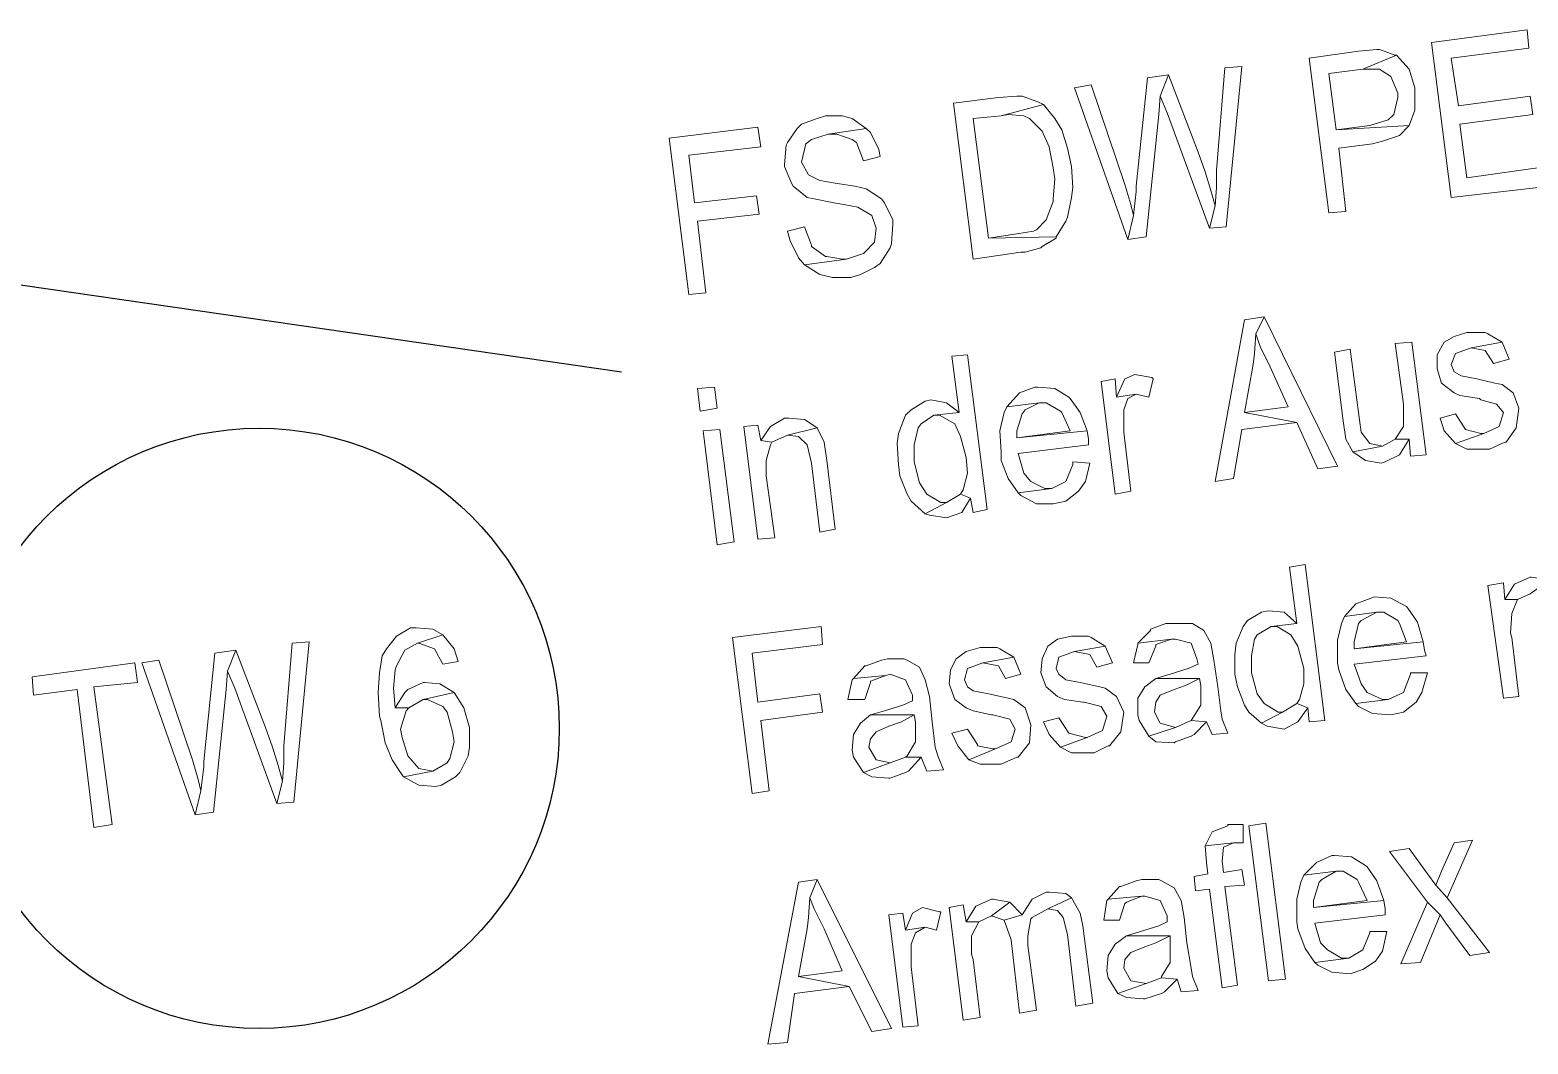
# Model space of a CAD drawing. Header units: metres. Extents: x 2713732.4 to 2713757.2, y 1226081.6 to 1226111.3.
# Drawn here: x 2713752.007 to 2713753.164, y 1226106.16 to 1226106.944 of the extents above; entities that cross this region are included whole.
import ezdxf

# ---------------------------------------------------------------- set-up
doc = ezdxf.new("R2010")
doc.units = ezdxf.units.M
doc.layers.add('einlagen_boden_erstes_og', color=7, linetype='Continuous', true_color=0x000000)

msp = doc.modelspace()

# ---------------------------------------------------------------- linework, layer by layer
at = {"layer": 'einlagen_boden_erstes_og', "color": 7, "linetype": 'Continuous', "lineweight": 25, "extrusion": (0.000477202, 0.001815, 0.999998)}
msp.add_line((2713750.9128, 1226106.904, -0.1922), (2713752.464, 1226106.6796, -0.1925), dxfattribs=at)
at = {"layer": 'einlagen_boden_erstes_og', "color": 7, "lineweight": 0}
for points in [[(2713753.1635, 1226106.9436), (2713753.0896, 1226106.9338), (2713753.1048, 1226106.8143), (2713753.1809, 1226106.823), (2713753.1787, 1226106.8382), (2713753.1168, 1226106.8295), (2713753.1114, 1226106.8708), (2713753.1678, 1226106.8784), (2713753.1657, 1226106.8925), (2713753.1103, 1226106.8849), (2713753.1048, 1226106.9219), (2713753.1646, 1226106.9295)], [(2713753.0332, 1226106.9273), (2713752.9951, 1226106.9219), (2713753.0103, 1226106.8024), (2713753.0234, 1226106.8035), (2713753.0179, 1226106.8523), (2713753.044, 1226106.8556), (2713753.0516, 1226106.8578), (2713753.0647, 1226106.8621), (2713753.0723, 1226106.8697), (2713753.0158, 1226106.8665), (2713753.0103, 1226106.9099), (2713753.0364, 1226106.9132), (2713753.0625, 1226106.924), (2713753.0614, 1226106.924), (2713753.0494, 1226106.9284), (2713753.0473, 1226106.9284)], [(2713752.943, 1226106.9153), (2713752.93, 1226106.9143), (2713752.9234, 1226106.835), (2713752.9234, 1226106.8219), (2713752.9224, 1226106.8078), (2713752.918, 1226106.7904), (2713752.931, 1226106.7915)], [(2713753.0625, 1226106.924), (2713753.0364, 1226106.9132), (2713753.0494, 1226106.9132), (2713753.0581, 1226106.9077), (2713753.0636, 1226106.8947), (2713753.0636, 1226106.8914), (2713753.0603, 1226106.8784), (2713753.056, 1226106.8741), (2713753.0418, 1226106.8697), (2713753.0158, 1226106.8665), (2713753.0723, 1226106.8697), (2713753.0766, 1226106.8817), (2713753.0766, 1226106.8969), (2713753.0766, 1226106.899), (2713753.0723, 1226106.9132), (2713753.0723, 1226106.9132)], [(2713752.8865, 1226106.9088), (2713752.8702, 1226106.9066), (2713752.8615, 1226106.823), (2713752.8615, 1226106.8187), (2713752.8594, 1226106.8002), (2713752.855, 1226106.7817), (2713752.8691, 1226106.7839), (2713752.8789, 1226106.8784), (2713752.88, 1226106.8925)], [(2713752.8865, 1226106.9088), (2713752.88, 1226106.8925), (2713752.8854, 1226106.8795), (2713752.918, 1226106.7904), (2713752.9224, 1226106.8078), (2713752.9191, 1226106.8197), (2713752.9148, 1226106.8339), (2713752.9093, 1226106.8491)], [(2713752.7551, 1226106.8914), (2713752.7203, 1226106.8871), (2713752.7355, 1226106.7665), (2713752.7725, 1226106.772), (2713752.7757, 1226106.772), (2713752.7877, 1226106.7752), (2713752.7888, 1226106.7763), (2713752.7996, 1226106.7828), (2713752.7996, 1226106.7839), (2713752.7475, 1226106.7828), (2713752.7355, 1226106.8751), (2713752.7573, 1226106.8773), (2713752.7898, 1226106.886), (2713752.7855, 1226106.8882), (2713752.7735, 1226106.8925), (2713752.7692, 1226106.8925)], [(2713752.8268, 1226106.9012), (2713752.8137, 1226106.899), (2713752.855, 1226106.7817), (2713752.8594, 1226106.8002), (2713752.8572, 1226106.8089), (2713752.8528, 1226106.8241)], [(2713752.7898, 1226106.886), (2713752.7573, 1226106.8773), (2713752.7627, 1226106.8784), (2713752.7746, 1226106.8773), (2713752.779, 1226106.8751), (2713752.7888, 1226106.8654), (2713752.7942, 1226106.8534), (2713752.7974, 1226106.8371), (2713752.7985, 1226106.8284), (2713752.7974, 1226106.8132), (2713752.7974, 1226106.8111), (2713752.792, 1226106.7969), (2713752.7844, 1226106.7893), (2713752.7822, 1226106.7882), (2713752.7692, 1226106.7861), (2713752.7475, 1226106.7828), (2713752.7996, 1226106.7839), (2713752.8072, 1226106.7959), (2713752.8083, 1226106.7991), (2713752.8116, 1226106.8143), (2713752.8126, 1226106.8219), (2713752.8116, 1226106.8382), (2713752.8083, 1226106.8523), (2713752.804, 1226106.8665), (2713752.7985, 1226106.8751)], [(2713752.6215, 1226106.8773), (2713752.615, 1226106.8751), (2713752.603, 1226106.8708), (2713752.5997, 1226106.8675), (2713752.5921, 1226106.8567), (2713752.5911, 1226106.8545), (2713752.59, 1226106.8393), (2713752.59, 1226106.8382), (2713752.5954, 1226106.8252), (2713752.5965, 1226106.823), (2713752.6074, 1226106.8143), (2713752.6128, 1226106.8132), (2713752.628, 1226106.81), (2713752.6356, 1226106.8089), (2713752.6465, 1226106.8067), (2713752.6573, 1226106.8002), (2713752.6606, 1226106.7904), (2713752.6595, 1226106.7796), (2713752.6519, 1226106.772), (2713752.6508, 1226106.7709), (2713752.6378, 1226106.7665), (2713752.6052, 1226106.7622), (2713752.6171, 1226106.7546), (2713752.6269, 1226106.7524), (2713752.641, 1226106.7524), (2713752.6486, 1226106.7546), (2713752.6595, 1226106.76), (2713752.6638, 1226106.7633), (2713752.6714, 1226106.7752), (2713752.6725, 1226106.7785), (2713752.6736, 1226106.7937), (2713752.6736, 1226106.7969), (2713752.6671, 1226106.81), (2713752.6649, 1226106.8132), (2713752.653, 1226106.8208), (2713752.6443, 1226106.823), (2713752.6291, 1226106.8252), (2713752.6171, 1226106.8274), (2713752.6084, 1226106.8317), (2713752.603, 1226106.8415), (2713752.603, 1226106.8415), (2713752.6063, 1226106.8556), (2713752.6106, 1226106.8589), (2713752.6236, 1226106.8632), (2713752.653, 1226106.8675), (2713752.6421, 1226106.8751), (2713752.6345, 1226106.8773)], [(2713752.5693, 1226106.8686), (2713752.5009, 1226106.8599), (2713752.5161, 1226106.7394), (2713752.5291, 1226106.7405), (2713752.5226, 1226106.7959), (2713752.5704, 1226106.8013), (2713752.5682, 1226106.8154), (2713752.5205, 1226106.81), (2713752.5161, 1226106.8469), (2713752.5715, 1226106.8534)], [(2713752.653, 1226106.8675), (2713752.6236, 1226106.8632), (2713752.6302, 1226106.8632), (2713752.6421, 1226106.8589), (2713752.6454, 1226106.8567), (2713752.6508, 1226106.8426), (2713752.6638, 1226106.8458), (2713752.6627, 1226106.8513), (2713752.6562, 1226106.8643)], [(2713752.6052, 1226106.7915), (2713752.5921, 1226106.7882), (2713752.5943, 1226106.7806), (2713752.6008, 1226106.7676), (2713752.6052, 1226106.7622), (2713752.6378, 1226106.7665), (2713752.6345, 1226106.7665), (2713752.6226, 1226106.7687), (2713752.6215, 1226106.7687), (2713752.6106, 1226106.7763), (2713752.6106, 1226106.7774)], [(2713752.9604, 1226106.722), (2713752.9452, 1226106.7198), (2713752.9224, 1226106.5949), (2713752.9365, 1226106.5971), (2713752.943, 1226106.6351), (2713752.9854, 1226106.6405), (2713752.9452, 1226106.6481), (2713752.9517, 1226106.6851), (2713752.9528, 1226106.6937), (2713752.9539, 1226106.709)], [(2713752.9604, 1226106.722), (2713752.9539, 1226106.709), (2713752.9571, 1226106.6992), (2713752.9647, 1226106.684), (2713752.9788, 1226106.6525), (2713752.9452, 1226106.6481), (2713752.9854, 1226106.6405), (2713753.0017, 1226106.6047), (2713753.0169, 1226106.6068)], [(2713753.1168, 1226106.71), (2713753.107, 1226106.7068), (2713753.0994, 1226106.7024), (2713753.094, 1226106.6927), (2713753.094, 1226106.6818), (2713753.0972, 1226106.6709), (2713753.107, 1226106.6633), (2713753.1114, 1226106.6612), (2713753.1266, 1226106.659), (2713753.1277, 1226106.6579), (2713753.1396, 1226106.6546), (2713753.145, 1226106.6481), (2713753.1418, 1226106.6373), (2713753.1418, 1226106.6373), (2713753.1298, 1226106.6318), (2713753.1081, 1226106.6242), (2713753.1168, 1226106.6199), (2713753.1309, 1226106.6199), (2713753.1342, 1226106.6199), (2713753.1461, 1226106.6253), (2713753.1472, 1226106.6253), (2713753.1548, 1226106.6362), (2713753.157, 1226106.6514), (2713753.1526, 1226106.6633), (2713753.144, 1226106.6698), (2713753.1385, 1226106.6709), (2713753.1244, 1226106.6742), (2713753.1124, 1226106.6764), (2713753.107, 1226106.6796), (2713753.1048, 1226106.6851), (2713753.1081, 1226106.6937), (2713753.1081, 1226106.6937), (2713753.1201, 1226106.6981), (2713753.144, 1226106.7024), (2713753.1331, 1226106.709), (2713753.1309, 1226106.71)], [(2713753.0266, 1226106.697), (2713753.0147, 1226106.6948), (2713753.0212, 1226106.6416), (2713753.0234, 1226106.6275), (2713753.0288, 1226106.6177), (2713753.0516, 1226106.6221), (2713753.0418, 1226106.6242), (2713753.0353, 1226106.6329), (2713753.0353, 1226106.6329), (2713753.0332, 1226106.6481)], [(2713753.0744, 1226106.7024), (2713753.0614, 1226106.7014), (2713753.0679, 1226106.6546), (2713753.0679, 1226106.6525), (2713753.0679, 1226106.6373), (2713753.0614, 1226106.6275), (2713753.0723, 1226106.6275), (2713753.0733, 1226106.6145), (2713753.0853, 1226106.6155)], [(2713753.144, 1226106.7024), (2713753.1201, 1226106.6981), (2713753.1309, 1226106.6959), (2713753.1374, 1226106.6861), (2713753.1494, 1226106.6894)], [(2713752.7312, 1226106.6927), (2713752.7192, 1226106.6916), (2713752.7247, 1226106.6481), (2713752.7051, 1226106.646), (2713752.7095, 1226106.646), (2713752.7214, 1226106.6394), (2713752.7257, 1226106.6297), (2713752.7301, 1226106.6134), (2713752.7312, 1226106.6014), (2713752.7279, 1226106.5884), (2713752.7257, 1226106.5851), (2713752.7334, 1226106.5819), (2713752.7355, 1226106.571), (2713752.7464, 1226106.5732)], [(2713752.8452, 1226106.6742), (2713752.8344, 1226106.672), (2713752.8452, 1226106.5851), (2713752.8572, 1226106.5873), (2713752.8518, 1226106.6329), (2713752.8518, 1226106.6351), (2713752.8518, 1226106.6503), (2713752.855, 1226106.659), (2713752.8615, 1226106.6622), (2713752.8463, 1226106.6601)], [(2713752.8604, 1226106.6775), (2713752.8528, 1226106.6742), (2713752.8528, 1226106.6742), (2713752.8463, 1226106.6601), (2713752.8615, 1226106.6622), (2713752.8713, 1226106.6601), (2713752.8746, 1226106.6742), (2713752.8735, 1226106.6753)], [(2713752.5357, 1226106.6677), (2713752.5226, 1226106.6666), (2713752.5248, 1226106.6492), (2713752.5378, 1226106.6514)], [(2713752.7855, 1226106.6677), (2713752.7833, 1226106.6677), (2713752.7714, 1226106.6633), (2713752.7616, 1226106.6525), (2713752.7866, 1226106.6557), (2713752.792, 1226106.6557), (2713752.8029, 1226106.6492), (2713752.804, 1226106.6481), (2713752.8105, 1226106.634), (2713752.7692, 1226106.6286), (2713752.8235, 1226106.634), (2713752.8181, 1226106.6481), (2713752.8105, 1226106.659), (2713752.8094, 1226106.6601), (2713752.7985, 1226106.6666)], [(2713752.7029, 1226106.6579), (2713752.6986, 1226106.6568), (2713752.6877, 1226106.6503), (2713752.6834, 1226106.646), (2713752.678, 1226106.6318), (2713752.6769, 1226106.6242), (2713752.678, 1226106.6079), (2713752.679, 1226106.5992), (2713752.6845, 1226106.5851), (2713752.6877, 1226106.5797), (2713752.6986, 1226106.5699), (2713752.7149, 1226106.5786), (2713752.7105, 1226106.5786), (2713752.6997, 1226106.5851), (2713752.6942, 1226106.5938), (2713752.6899, 1226106.6101), (2713752.6899, 1226106.6231), (2713752.6932, 1226106.6362), (2713752.6953, 1226106.6394), (2713752.7051, 1226106.646), (2713752.7247, 1226106.6481), (2713752.7149, 1226106.6557)], [(2713752.7616, 1226106.6525), (2713752.7594, 1226106.6481), (2713752.7562, 1226106.634), (2713752.7573, 1226106.6177), (2713752.7573, 1226106.6112), (2713752.7627, 1226106.5971), (2713752.7703, 1226106.5862), (2713752.7964, 1226106.5895), (2713752.7909, 1226106.5895), (2713752.7801, 1226106.5949), (2713752.7746, 1226106.6014), (2713752.7703, 1226106.6166), (2713752.8246, 1226106.6231), (2713752.8246, 1226106.6275), (2713752.8235, 1226106.634), (2713752.7692, 1226106.6286), (2713752.7692, 1226106.634), (2713752.7735, 1226106.647), (2713752.7757, 1226106.6503), (2713752.7866, 1226106.6557)], [(2713752.5693, 1226106.6383), (2713752.5585, 1226106.6373), (2713752.5693, 1226106.5504), (2713752.5824, 1226106.5514), (2713752.5758, 1226106.5992), (2713752.5758, 1226106.6112), (2713752.5791, 1226106.6231), (2713752.5802, 1226106.6253), (2713752.5715, 1226106.6264)], [(2713752.5932, 1226106.6438), (2713752.59, 1226106.6438), (2713752.5791, 1226106.6373), (2713752.5715, 1226106.6264), (2713752.5802, 1226106.6253), (2713752.5921, 1226106.6307), (2713752.615, 1226106.6362), (2713752.6052, 1226106.6427)], [(2713753.1081, 1226106.647), (2713753.0962, 1226106.6438), (2713753.0994, 1226106.634), (2713753.1081, 1226106.6242), (2713753.1298, 1226106.6318), (2713753.1277, 1226106.6318), (2713753.1157, 1226106.6351), (2713753.1157, 1226106.6351)], [(2713752.54, 1226106.6351), (2713752.527, 1226106.634), (2713752.5378, 1226106.546), (2713752.5509, 1226106.5482)], [(2713752.615, 1226106.6362), (2713752.5921, 1226106.6307), (2713752.6008, 1226106.6297), (2713752.6074, 1226106.6231), (2713752.6106, 1226106.609), (2713752.6171, 1226106.5558), (2713752.6291, 1226106.558), (2713752.6226, 1226106.6112), (2713752.6204, 1226106.6253)], [(2713753.0614, 1226106.6275), (2713753.0516, 1226106.6221), (2713753.0288, 1226106.6177), (2713753.0386, 1226106.6112), (2713753.0505, 1226106.609), (2713753.0538, 1226106.6101), (2713753.0647, 1226106.6155), (2713753.0723, 1226106.6275)], [(2713752.8126, 1226106.6101), (2713752.8126, 1226106.6079), (2713752.8072, 1226106.5949), (2713752.7964, 1226106.5895), (2713752.7703, 1226106.5862), (2713752.7725, 1226106.584), (2713752.7844, 1226106.5775), (2713752.7974, 1226106.5775), (2713752.8072, 1226106.5797), (2713752.817, 1226106.5873), (2713752.8224, 1226106.5949), (2713752.8257, 1226106.609)], [(2713752.7257, 1226106.5851), (2713752.7149, 1226106.5786), (2713752.6986, 1226106.5699), (2713752.7019, 1226106.5688), (2713752.7149, 1226106.5667), (2713752.7268, 1226106.571), (2713752.7334, 1226106.5819)], [(2713752.9919, 1226106.5308), (2713752.9799, 1226106.5286), (2713752.9854, 1226106.4852), (2713752.9658, 1226106.483), (2713752.9702, 1226106.483), (2713752.981, 1226106.4765), (2713752.9864, 1226106.4678), (2713752.9908, 1226106.4504), (2713752.9908, 1226106.4385), (2713752.9875, 1226106.4265), (2713752.9854, 1226106.4233), (2713752.994, 1226106.42), (2713752.9951, 1226106.4092), (2713753.0071, 1226106.4102)], [(2713753.145, 1226106.5167), (2713753.1331, 1226106.5145), (2713753.145, 1226106.4276), (2713753.157, 1226106.4287), (2713753.1516, 1226106.4743), (2713753.1505, 1226106.4776), (2713753.1516, 1226106.4928), (2713753.1559, 1226106.5037), (2713753.1461, 1226106.5037)], [(2713753.1668, 1226106.521), (2713753.1657, 1226106.521), (2713753.1537, 1226106.5156), (2713753.1461, 1226106.5037), (2713753.1559, 1226106.5037), (2713753.1657, 1226106.508), (2713753.1809, 1226106.5189), (2713753.1798, 1226106.5189)], [(2713753.0451, 1226106.5058), (2713753.0429, 1226106.5047), (2713753.031, 1226106.5004), (2713753.0223, 1226106.4906), (2713753.0473, 1226106.4939), (2713753.0527, 1226106.4939), (2713753.0636, 1226106.4874), (2713753.0647, 1226106.4852), (2713753.0701, 1226106.4711), (2713753.0299, 1226106.4656), (2713753.0831, 1226106.4711), (2713753.0788, 1226106.4863), (2713753.0712, 1226106.4971), (2713753.0701, 1226106.4982), (2713753.0581, 1226106.5047)], [(2713752.9636, 1226106.495), (2713752.9582, 1226106.4939), (2713752.9473, 1226106.4874), (2713752.9441, 1226106.483), (2713752.9387, 1226106.47), (2713752.9376, 1226106.4613), (2713752.9376, 1226106.4461), (2713752.9397, 1226106.4363), (2713752.9452, 1226106.4222), (2713752.9484, 1226106.4168), (2713752.9582, 1226106.4081), (2713752.9745, 1226106.4168), (2713752.9712, 1226106.4168), (2713752.9604, 1226106.4233), (2713752.9549, 1226106.4309), (2713752.9506, 1226106.4472), (2713752.9506, 1226106.4602), (2713752.9528, 1226106.4732), (2713752.9549, 1226106.4765), (2713752.9658, 1226106.483), (2713752.9854, 1226106.4852), (2713752.9756, 1226106.4939)], [(2713753.0223, 1226106.4906), (2713753.0201, 1226106.4852), (2713753.0169, 1226106.4722), (2713753.0169, 1226106.4548), (2713753.0179, 1226106.4493), (2713753.0234, 1226106.4341), (2713753.031, 1226106.4233), (2713753.056, 1226106.4265), (2713753.0516, 1226106.4265), (2713753.0397, 1226106.432), (2713753.0353, 1226106.4385), (2713753.0299, 1226106.4537), (2713753.0853, 1226106.4602), (2713753.0842, 1226106.4646), (2713753.0831, 1226106.4711), (2713753.0299, 1226106.4656), (2713753.0299, 1226106.4711), (2713753.0332, 1226106.4852), (2713753.0353, 1226106.4874), (2713753.0473, 1226106.4939)], [(2713752.3054, 1226106.4819), (2713752.301, 1226106.4819), (2713752.2902, 1226106.4754), (2713752.2826, 1226106.4656), (2713752.2793, 1226106.4602), (2713752.2771, 1226106.4472), (2713752.276, 1226106.432), (2713752.2771, 1226106.4135), (2713752.2782, 1226106.4102), (2713752.2815, 1226106.3929), (2713752.2869, 1226106.3798), (2713752.2934, 1226106.37), (2713752.2956, 1226106.3668), (2713752.3184, 1226106.3711), (2713752.3075, 1226106.3733), (2713752.2989, 1226106.3831), (2713752.2945, 1226106.3972), (2713752.2934, 1226106.4037), (2713752.2978, 1226106.4178), (2713752.2999, 1226106.42), (2713752.2891, 1226106.42), (2713752.288, 1226106.4352), (2713752.2891, 1226106.4493), (2713752.2902, 1226106.4526), (2713752.2967, 1226106.4646), (2713752.3065, 1226106.47), (2713752.326, 1226106.4765), (2713752.3184, 1226106.4808)], [(2713752.326, 1226106.4765), (2713752.3065, 1226106.47), (2713752.3075, 1226106.47), (2713752.3195, 1226106.4656), (2713752.326, 1226106.4537), (2713752.338, 1226106.4559), (2713752.3347, 1226106.4656)], [(2713752.6182, 1226106.483), (2713752.5498, 1226106.4743), (2713752.565, 1226106.3538), (2713752.578, 1226106.3559), (2713752.5715, 1226106.4102), (2713752.6193, 1226106.4168), (2713752.6171, 1226106.4309), (2713752.5693, 1226106.4244), (2713752.565, 1226106.4624), (2713752.6193, 1226106.4689)], [(2713752.8887, 1226106.4852), (2713752.8843, 1226106.4852), (2713752.8724, 1226106.4808), (2713752.8724, 1226106.4798), (2713752.8626, 1226106.47), (2713752.8887, 1226106.4732), (2713752.8919, 1226106.4732), (2713752.9039, 1226106.47), (2713752.9082, 1226106.458), (2713752.9093, 1226106.4537), (2713752.9017, 1226106.4504), (2713752.8876, 1226106.4461), (2713752.8767, 1226106.4428), (2713752.9104, 1226106.4428), (2713752.9115, 1226106.4374), (2713752.9115, 1226106.4222), (2713752.9039, 1226106.4102), (2713752.9039, 1226106.4102), (2713752.9158, 1226106.4092), (2713752.9202, 1226106.3994), (2713752.9321, 1226106.4005), (2713752.9278, 1226106.4113), (2713752.9267, 1226106.4178), (2713752.9245, 1226106.4363), (2713752.9213, 1226106.4569), (2713752.9191, 1226106.47), (2713752.9137, 1226106.4798), (2713752.905, 1226106.4852), (2713752.9028, 1226106.4852)], [(2713752.1663, 1226106.4646), (2713752.15, 1226106.4624), (2713752.1414, 1226106.3787), (2713752.1414, 1226106.3744), (2713752.1392, 1226106.3559), (2713752.1348, 1226106.3375), (2713752.149, 1226106.3396), (2713752.1587, 1226106.4341), (2713752.1598, 1226106.4483)], [(2713752.1663, 1226106.4646), (2713752.1598, 1226106.4483), (2713752.1653, 1226106.4352), (2713752.1978, 1226106.3462), (2713752.2022, 1226106.3635), (2713752.1989, 1226106.3755), (2713752.1946, 1226106.3896), (2713752.1892, 1226106.4048)], [(2713752.2228, 1226106.4711), (2713752.2098, 1226106.47), (2713752.2033, 1226106.3907), (2713752.2033, 1226106.3777), (2713752.2022, 1226106.3635), (2713752.1978, 1226106.3462), (2713752.2109, 1226106.3472)], [(2713752.741, 1226106.4667), (2713752.7301, 1226106.4635), (2713752.7225, 1226106.458), (2713752.7181, 1226106.4493), (2713752.7171, 1226106.4385), (2713752.7214, 1226106.4265), (2713752.7301, 1226106.42), (2713752.7355, 1226106.4178), (2713752.7496, 1226106.4146), (2713752.7507, 1226106.4146), (2713752.7638, 1226106.4113), (2713752.7681, 1226106.4037), (2713752.7649, 1226106.3939), (2713752.7649, 1226106.3939), (2713752.7529, 1226106.3885), (2713752.7323, 1226106.3798), (2713752.741, 1226106.3766), (2713752.754, 1226106.3766), (2713752.7573, 1226106.3766), (2713752.7692, 1226106.382), (2713752.7703, 1226106.382), (2713752.779, 1226106.3929), (2713752.7801, 1226106.407), (2713752.7757, 1226106.42), (2713752.767, 1226106.4265), (2713752.7627, 1226106.4276), (2713752.7475, 1226106.4309), (2713752.7355, 1226106.4331), (2713752.7312, 1226106.4363), (2713752.729, 1226106.4417), (2713752.7312, 1226106.4504), (2713752.7312, 1226106.4504), (2713752.7431, 1226106.4548), (2713752.767, 1226106.4591), (2713752.7562, 1226106.4656), (2713752.754, 1226106.4667)], [(2713752.8116, 1226106.4754), (2713752.8007, 1226106.4732), (2713752.7931, 1226106.4678), (2713752.7888, 1226106.458), (2713752.7877, 1226106.4472), (2713752.792, 1226106.4363), (2713752.8007, 1226106.4287), (2713752.8061, 1226106.4265), (2713752.8203, 1226106.4244), (2713752.8213, 1226106.4244), (2713752.8344, 1226106.4211), (2713752.8387, 1226106.4135), (2713752.8355, 1226106.4026), (2713752.8355, 1226106.4026), (2713752.8235, 1226106.3972), (2713752.8029, 1226106.3896), (2713752.8116, 1226106.3853), (2713752.8257, 1226106.3853), (2713752.8289, 1226106.3853), (2713752.8398, 1226106.3907), (2713752.8409, 1226106.3907), (2713752.8496, 1226106.4015), (2713752.8518, 1226106.4168), (2713752.8463, 1226106.4287), (2713752.8376, 1226106.4352), (2713752.8333, 1226106.4363), (2713752.8181, 1226106.4396), (2713752.8072, 1226106.4417), (2713752.8018, 1226106.4461), (2713752.7996, 1226106.4504), (2713752.8018, 1226106.4591), (2713752.8018, 1226106.4591), (2713752.8137, 1226106.4635), (2713752.8376, 1226106.4678), (2713752.8268, 1226106.4743), (2713752.8246, 1226106.4754)], [(2713752.8376, 1226106.4678), (2713752.8137, 1226106.4635), (2713752.8257, 1226106.4613), (2713752.8311, 1226106.4515), (2713752.8431, 1226106.4548)], [(2713752.8626, 1226106.47), (2713752.8626, 1226106.4689), (2713752.8594, 1226106.4548), (2713752.8713, 1226106.4548), (2713752.8713, 1226106.4548), (2713752.8767, 1226106.4678), (2713752.8767, 1226106.4689), (2713752.8887, 1226106.4732)], [(2713752.0881, 1226106.4548), (2713752.0088, 1226106.4439), (2713752.0099, 1226106.4298), (2713752.0436, 1226106.4341), (2713752.0566, 1226106.3277), (2713752.0708, 1226106.3299), (2713752.0566, 1226106.4363), (2713752.0903, 1226106.4396)], [(2713752.1066, 1226106.4569), (2713752.0936, 1226106.4548), (2713752.1348, 1226106.3375), (2713752.1392, 1226106.3559), (2713752.137, 1226106.3646), (2713752.1327, 1226106.3798)], [(2713752.6693, 1226106.458), (2713752.6649, 1226106.4569), (2713752.653, 1226106.4526), (2713752.6519, 1226106.4526), (2713752.6432, 1226106.4428), (2713752.6682, 1226106.445), (2713752.6714, 1226106.4461), (2713752.6834, 1226106.4417), (2713752.6888, 1226106.4298), (2713752.6888, 1226106.4254), (2713752.6812, 1226106.4222), (2713752.6671, 1226106.4178), (2713752.6562, 1226106.4146), (2713752.6899, 1226106.4146), (2713752.691, 1226106.4092), (2713752.691, 1226106.3939), (2713752.6845, 1226106.3831), (2713752.6834, 1226106.382), (2713752.6953, 1226106.382), (2713752.6997, 1226106.3711), (2713752.7127, 1226106.3722), (2713752.7084, 1226106.3831), (2713752.7062, 1226106.3896), (2713752.704, 1226106.4092), (2713752.7019, 1226106.4287), (2713752.6986, 1226106.4417), (2713752.6942, 1226106.4515), (2713752.6845, 1226106.4569), (2713752.6823, 1226106.458)], [(2713752.767, 1226106.4591), (2713752.7431, 1226106.4548), (2713752.7551, 1226106.4526), (2713752.7605, 1226106.4428), (2713752.7725, 1226106.4461)], [(2713752.6432, 1226106.4428), (2713752.6421, 1226106.4417), (2713752.6389, 1226106.4265), (2713752.6519, 1226106.4265), (2713752.6519, 1226106.4265), (2713752.6562, 1226106.4396), (2713752.6562, 1226106.4407), (2713752.6682, 1226106.445)], [(2713752.8767, 1226106.4428), (2713752.868, 1226106.4363), (2713752.8626, 1226106.4276), (2713752.8626, 1226106.4146), (2713752.8637, 1226106.4102), (2713752.8713, 1226106.3983), (2713752.8919, 1226106.4048), (2713752.88, 1226106.4081), (2713752.8757, 1226106.4168), (2713752.8767, 1226106.4244), (2713752.88, 1226106.4298), (2713752.8909, 1226106.4341), (2713752.8995, 1226106.4374), (2713752.9104, 1226106.4428)], [(2713753.0733, 1226106.4472), (2713753.0733, 1226106.4461), (2713753.0679, 1226106.432), (2713753.056, 1226106.4265), (2713753.031, 1226106.4233), (2713753.0332, 1226106.4211), (2713753.044, 1226106.4157), (2713753.0581, 1226106.4146), (2713753.0679, 1226106.4168), (2713753.0777, 1226106.4244), (2713753.082, 1226106.432), (2713753.0864, 1226106.4472)], [(2713752.3119, 1226106.4396), (2713752.3108, 1226106.4396), (2713752.2989, 1226106.4341), (2713752.2967, 1226106.432), (2713752.2891, 1226106.42), (2713752.2999, 1226106.42), (2713752.3108, 1226106.4265), (2713752.3347, 1226106.432), (2713752.3238, 1226106.4385)], [(2713752.3347, 1226106.432), (2713752.3108, 1226106.4265), (2713752.3141, 1226106.4265), (2713752.326, 1226106.4211), (2713752.3293, 1226106.4168), (2713752.3336, 1226106.4015), (2713752.3347, 1226106.3939), (2713752.3314, 1226106.3809), (2713752.3293, 1226106.3777), (2713752.3184, 1226106.3711), (2713752.2956, 1226106.3668), (2713752.3075, 1226106.3603), (2713752.3206, 1226106.3592), (2713752.3249, 1226106.3603), (2713752.3358, 1226106.3668), (2713752.3391, 1226106.37), (2713752.3456, 1226106.3831), (2713752.3467, 1226106.3896), (2713752.3467, 1226106.4048), (2713752.3467, 1226106.4048), (2713752.3423, 1226106.42)], [(2713752.9854, 1226106.4233), (2713752.9745, 1226106.4168), (2713752.9582, 1226106.4081), (2713752.9625, 1226106.4059), (2713752.9756, 1226106.4037), (2713752.9864, 1226106.4092), (2713752.994, 1226106.42)], [(2713752.6562, 1226106.4146), (2713752.6486, 1226106.4081), (2713752.6432, 1226106.3994), (2713752.6421, 1226106.3874), (2713752.6432, 1226106.382), (2713752.6508, 1226106.37), (2713752.6714, 1226106.3777), (2713752.6606, 1226106.3798), (2713752.6551, 1226106.3896), (2713752.6562, 1226106.3961), (2713752.6606, 1226106.4015), (2713752.6704, 1226106.4059), (2713752.6801, 1226106.4092), (2713752.6899, 1226106.4146)], [(2713752.8018, 1226106.4124), (2713752.7898, 1226106.4092), (2713752.7942, 1226106.3994), (2713752.8029, 1226106.3896), (2713752.8235, 1226106.3972), (2713752.8224, 1226106.3972), (2713752.8094, 1226106.4005), (2713752.8094, 1226106.4005)], [(2713752.9039, 1226106.4102), (2713752.8919, 1226106.4048), (2713752.8713, 1226106.3983), (2713752.8767, 1226106.3939), (2713752.8909, 1226106.3929), (2713752.8919, 1226106.3939), (2713752.9039, 1226106.3983), (2713752.9061, 1226106.3994), (2713752.9158, 1226106.4092)], [(2713752.7312, 1226106.4037), (2713752.7192, 1226106.4005), (2713752.7236, 1226106.3907), (2713752.7323, 1226106.3798), (2713752.7529, 1226106.3885), (2713752.7507, 1226106.3885), (2713752.7388, 1226106.3907), (2713752.7388, 1226106.3918)], [(2713752.6834, 1226106.382), (2713752.6714, 1226106.3777), (2713752.6508, 1226106.37), (2713752.6573, 1226106.3668), (2713752.6704, 1226106.3657), (2713752.6714, 1226106.3657), (2713752.6834, 1226106.37), (2713752.6856, 1226106.3711), (2713752.6953, 1226106.382)], [(2713752.9321, 1226106.3299), (2713752.9321, 1226106.3288), (2713752.9202, 1226106.3244), (2713752.9148, 1226106.3136), (2713752.9365, 1226106.3157), (2713752.9441, 1226106.3157), (2713752.9441, 1226106.3299)], [(2713752.9636, 1226106.2093), (2713752.9484, 1226106.3288), (2713752.9615, 1226106.3309), (2713752.9767, 1226106.2104), (2713752.9636, 1226106.2093)], [(2713752.9148, 1226106.3136), (2713752.9158, 1226106.3005), (2713752.9169, 1226106.2918), (2713752.9061, 1226106.2897), (2713752.9072, 1226106.2788), (2713752.918, 1226106.2799), (2713752.9278, 1226106.2039), (2713752.9397, 1226106.206), (2713752.93, 1226106.2821), (2713752.9452, 1226106.2831), (2713752.943, 1226106.2951), (2713752.9289, 1226106.2929), (2713752.9278, 1226106.3016), (2713752.9289, 1226106.3125), (2713752.9365, 1226106.3157)], [(2713753.1211, 1226106.3179), (2713753.107, 1226106.3157), (2713753.0972, 1226106.294), (2713753.0929, 1226106.2831), (2713753.1016, 1226106.2734)], [(2713753.0147, 1226106.306), (2713753.0125, 1226106.306), (2713753.0006, 1226106.3005), (2713752.9908, 1226106.2908), (2713753.0158, 1226106.294), (2713753.0212, 1226106.294), (2713753.0321, 1226106.2875), (2713753.0332, 1226106.2853), (2713753.0397, 1226106.2712), (2713752.9984, 1226106.2658), (2713753.0527, 1226106.2712), (2713753.0473, 1226106.2864), (2713753.0397, 1226106.2973), (2713753.0386, 1226106.2984), (2713753.0277, 1226106.3049)], [(2713753.0723, 1226106.3114), (2713753.0571, 1226106.3092), (2713753.0864, 1226106.2701), (2713753.0962, 1226106.2603), (2713753.1005, 1226106.2538), (2713753.119, 1226106.2288), (2713753.1342, 1226106.231), (2713753.1016, 1226106.2734), (2713753.0929, 1226106.2831), (2713753.0864, 1226106.2918)], [(2713752.9908, 1226106.2908), (2713752.9886, 1226106.2853), (2713752.9854, 1226106.2723), (2713752.9854, 1226106.2549), (2713752.9864, 1226106.2495), (2713752.9919, 1226106.2343), (2713752.9995, 1226106.2234), (2713753.0256, 1226106.2267), (2713753.0201, 1226106.2267), (2713753.0093, 1226106.2332), (2713753.0038, 1226106.2386), (2713752.9995, 1226106.2538), (2713753.0538, 1226106.2603), (2713753.0538, 1226106.2647), (2713753.0527, 1226106.2712), (2713752.9984, 1226106.2658), (2713752.9984, 1226106.2712), (2713753.0027, 1226106.2853), (2713753.0049, 1226106.2875), (2713753.0158, 1226106.294)], [(2713752.615, 1226106.2875), (2713752.6008, 1226106.2853), (2713752.5769, 1226106.1604), (2713752.5921, 1226106.1615), (2713752.5976, 1226106.1995), (2713752.6399, 1226106.2049), (2713752.6008, 1226106.2125), (2713752.6074, 1226106.2495), (2713752.6084, 1226106.2582), (2713752.6095, 1226106.2734)], [(2713752.615, 1226106.2875), (2713752.6095, 1226106.2734), (2713752.6128, 1226106.2647), (2713752.6204, 1226106.2495), (2713752.6345, 1226106.2169), (2713752.6008, 1226106.2125), (2713752.6399, 1226106.2049), (2713752.6573, 1226106.1702), (2713752.6725, 1226106.1724)], [(2713752.8659, 1226106.2875), (2713752.8615, 1226106.2864), (2713752.8496, 1226106.2821), (2713752.8485, 1226106.2821), (2713752.8398, 1226106.2723), (2713752.8659, 1226106.2745), (2713752.868, 1226106.2745), (2713752.88, 1226106.2712), (2713752.8854, 1226106.2593), (2713752.8854, 1226106.2549), (2713752.8789, 1226106.2516), (2713752.8648, 1226106.2473), (2713752.8539, 1226106.244), (2713752.8876, 1226106.244), (2713752.8876, 1226106.2386), (2713752.8876, 1226106.2234), (2713752.8811, 1226106.2125), (2713752.8811, 1226106.2115), (2713752.893, 1226106.2104), (2713752.8963, 1226106.2006), (2713752.9093, 1226106.2017), (2713752.905, 1226106.2125), (2713752.9039, 1226106.2191), (2713752.9006, 1226106.2386), (2713752.8985, 1226106.2582), (2713752.8963, 1226106.2712), (2713752.8909, 1226106.281), (2713752.8811, 1226106.2864), (2713752.8789, 1226106.2875)], [(2713752.7279, 1226106.2679), (2713752.7171, 1226106.2658), (2713752.7279, 1226106.1789), (2713752.741, 1226106.181), (2713752.7355, 1226106.2256), (2713752.7344, 1226106.2299), (2713752.7344, 1226106.244), (2713752.7399, 1226106.2549), (2713752.7301, 1226106.2549)], [(2713752.7507, 1226106.2723), (2713752.7496, 1226106.2723), (2713752.7377, 1226106.2669), (2713752.7301, 1226106.2549), (2713752.7399, 1226106.2549), (2713752.7496, 1226106.2593), (2713752.7638, 1226106.2701), (2713752.7638, 1226106.2701)], [(2713752.7638, 1226106.2701), (2713752.7496, 1226106.2593), (2713752.7594, 1226106.256), (2713752.7735, 1226106.2603)], [(2713752.7942, 1226106.2777), (2713752.792, 1226106.2777), (2713752.7811, 1226106.2723), (2713752.7735, 1226106.2603), (2713752.7594, 1226106.256), (2713752.7594, 1226106.256), (2713752.7649, 1226106.2408), (2713752.7714, 1226106.1843), (2713752.7844, 1226106.1865), (2713752.7779, 1226106.2364), (2713752.7779, 1226106.244), (2713752.7801, 1226106.2571), (2713752.7811, 1226106.2582), (2713752.7931, 1226106.2647), (2713752.8116, 1226106.2734), (2713752.8072, 1226106.2766)], [(2713752.8116, 1226106.2734), (2713752.7931, 1226106.2647), (2713752.8007, 1226106.2636), (2713752.805, 1226106.2582), (2713752.8083, 1226106.2451), (2713752.8148, 1226106.1897), (2713752.8279, 1226106.1919), (2713752.8203, 1226106.2516), (2713752.8181, 1226106.2614)], [(2713752.8398, 1226106.2723), (2713752.8387, 1226106.2712), (2713752.8365, 1226106.256), (2713752.8485, 1226106.256), (2713752.8485, 1226106.256), (2713752.8528, 1226106.269), (2713752.8539, 1226106.2701), (2713752.8659, 1226106.2745)], [(2713753.0864, 1226106.2701), (2713753.0657, 1226106.2223), (2713753.0809, 1226106.2234), (2713753.0962, 1226106.2603)], [(2713752.6812, 1226106.2614), (2713752.6704, 1226106.2603), (2713752.6812, 1226106.1734), (2713752.6932, 1226106.1745), (2713752.6877, 1226106.2201), (2713752.6877, 1226106.2223), (2713752.6877, 1226106.2375), (2713752.691, 1226106.2462), (2713752.6986, 1226106.2506), (2713752.6834, 1226106.2484)], [(2713752.6964, 1226106.2658), (2713752.6888, 1226106.2614), (2713752.6888, 1226106.2614), (2713752.6834, 1226106.2484), (2713752.6986, 1226106.2506), (2713752.7073, 1226106.2484), (2713752.7105, 1226106.2625), (2713752.7095, 1226106.2625)], [(2713753.0418, 1226106.2473), (2713753.0418, 1226106.2462), (2713753.0364, 1226106.2332), (2713753.0256, 1226106.2267), (2713752.9995, 1226106.2234), (2713753.0017, 1226106.2212), (2713753.0125, 1226106.2158), (2713753.0266, 1226106.2147), (2713753.0364, 1226106.218), (2713753.0462, 1226106.2245), (2713753.0516, 1226106.2321), (2713753.0549, 1226106.2473)], [(2713752.8539, 1226106.244), (2713752.8452, 1226106.2375), (2713752.8398, 1226106.2288), (2713752.8387, 1226106.2169), (2713752.8398, 1226106.2115), (2713752.8474, 1226106.1995), (2713752.8691, 1226106.2071), (2713752.8572, 1226106.2093), (2713752.8518, 1226106.2191), (2713752.8528, 1226106.2256), (2713752.8572, 1226106.231), (2713752.868, 1226106.2354), (2713752.8767, 1226106.2386), (2713752.8876, 1226106.244)], [(2713752.8811, 1226106.2115), (2713752.8691, 1226106.2071), (2713752.8474, 1226106.1995), (2713752.8539, 1226106.1963), (2713752.867, 1226106.1952), (2713752.868, 1226106.1952), (2713752.8811, 1226106.1995), (2713752.8833, 1226106.2006), (2713752.893, 1226106.2104)]]:
    msp.add_lwpolyline(points, close=True, dxfattribs=at)
at = {"layer": 'einlagen_boden_erstes_og', "color": 7, "linetype": 'Continuous', "lineweight": 25, "extrusion": (0.000477202, 0.001815, 0.999998)}
msp.add_circle((2713751.8751, 1226102.034, 3520.5086), 0.2318, dxfattribs=at)

doc.saveas('drawing.dxf')
